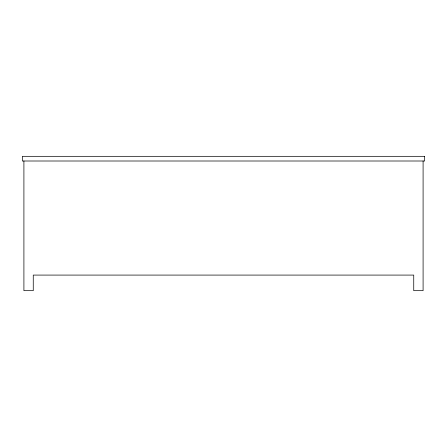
<?xml version="1.0" encoding="UTF-8"?>
<svg xmlns="http://www.w3.org/2000/svg" width="447" height="447" viewBox="0 0 447 447"><rect width="100%" height="100%" fill="white"/><g stroke="black" fill="none" stroke-linecap="round" stroke-linejoin="round"><path stroke-width="0.67" d="M423.091 161.004L423.091 290.673L413.738 290.673L413.738 275.084L33.262 275.084L33.262 290.673L23.909 290.673L23.909 161.004M424.65 156.327L22.35 156.327L22.35 161.004L424.65 161.004L424.65 156.327"/></g></svg>
